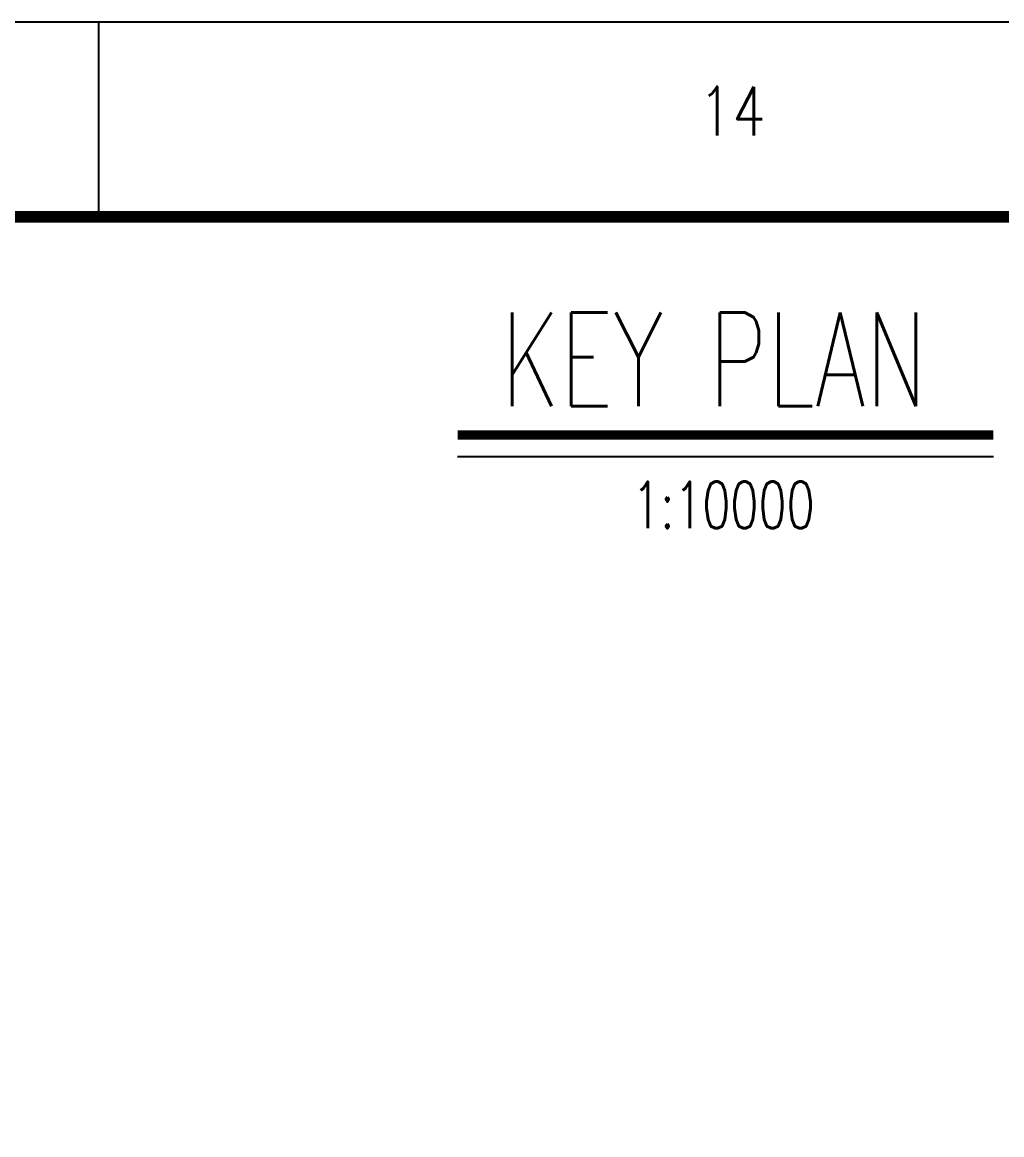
# Model space of a CAD drawing. Extents: x 878294 to 2409453, y -112941 to -40192.
# Drawn here: x 969010 to 974041, y -45908 to -40192 of the extents above; entities that cross this region are included whole.
import ezdxf
from ezdxf.enums import TextEntityAlignment as Align

# ---------------------------------------------------------------- set-up
doc = ezdxf.new("R2010")
doc.units = 0
doc.header["$LTSCALE"] = 2000
doc.header["$MEASUREMENT"] = 0
doc.layers.get('0').update_dxf_attribs({"linetype": 'CONTINUOUS'})
doc.layers.add('DIM', color=2, linetype='CONTINUOUS')
doc.layers.add('THIN', color=1, linetype='CONTINUOUS')
doc.styles.add('NC', font='romans.shx', dxfattribs={"width": 0.7, "bigfont": 'hztxt.shx'})
doc.styles.add('STANDA', font='romans.shx', dxfattribs={"width": 0.7, "bigfont": 'hztxt.shx'})

# ---------------------------------------------------------------- blocks, each defined once
blk = doc.blocks.new('A$C649A5E08')
at = {"layer": 'THIN'}
for p, q in [((105124.9, 59400), (0, 59400)), ((91108.3, 59400), (91108.3, 58400)), ((104124.9, 58400), (2500, 58400))]:
    blk.add_line(p, q, dxfattribs=at)
at = {"layer": 'THIN', "const_width": 60}
blk.add_lwpolyline([(104124.9, 58400), (104124.9, 1000), (2500, 1000), (2500, 58400), (104124.9, 58400)], dxfattribs=at)
at = {"layer": 'THIN', "style": 'STANDA', "width": 0.8}
blk.add_text('14', height=250, dxfattribs=at).set_placement((94190.7, 58818.8))

msp = doc.modelspace()

# ---------------------------------------------------------------- linework, layer by layer
at = {"layer": 'DIM'}
msp.add_line((971245.86, -42422.82), (973998.64, -42422.82), dxfattribs=at)
at = {"layer": 'DIM', "const_width": 48}
msp.add_lwpolyline([(971245.86, -42312.99), (973998.64, -42312.99)], dxfattribs=at)

# ---------------------------------------------------------------- block references
msp.add_blockref('A$C649A5E08', (878294.31, -99592.05))

# ---------------------------------------------------------------- texts
at = {"layer": 'DIM', "style": 'NC', "width": 0.7}
msp.add_text('KEY PLAN', height=480, rotation=360, dxfattribs=at).set_placement((971469.3, -42163.74))
msp.add_text('1:10000', height=240, rotation=360, dxfattribs=at).set_placement((972611.65, -42791.7), align=Align.CENTER)

doc.saveas('drawing.dxf')
